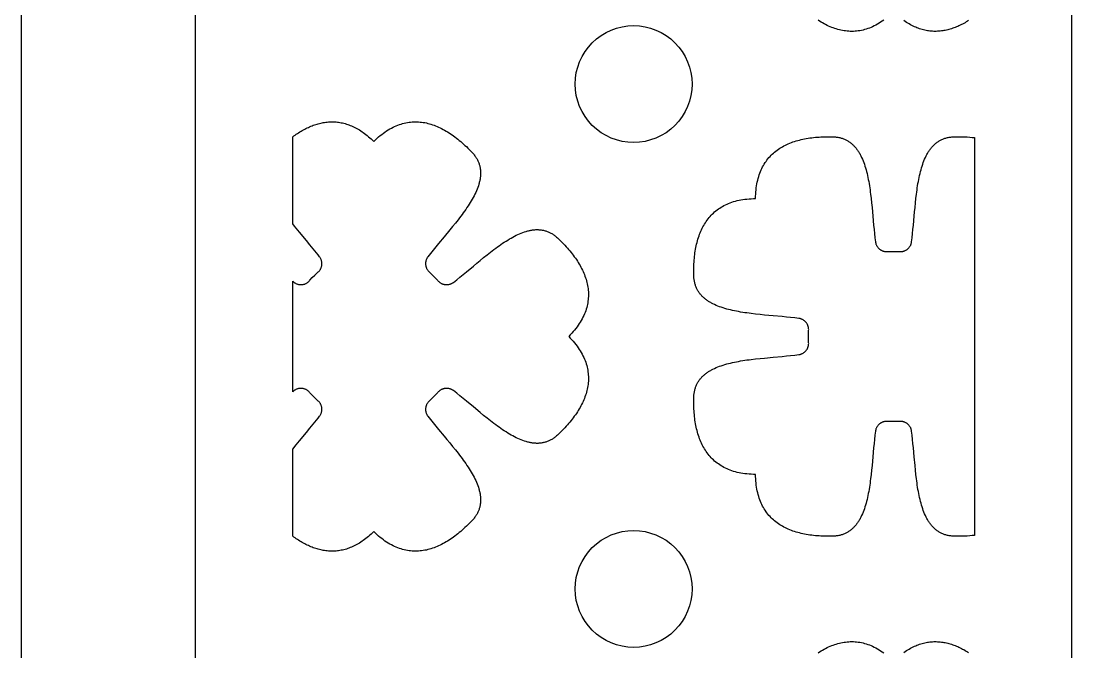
# Model space of a CAD drawing. Extents: x -1268 to 1319, y -900 to 956.
# Drawn here: x -1219 to -679, y 105 to 429 of the extents above; entities that cross this region are included whole.
import ezdxf

# ---------------------------------------------------------------- set-up
doc = ezdxf.new("R2010")
doc.units = 0
doc.layers.add('DIMENSIONS', color=253, linetype='CONTINUOUS')
doc.layers.add('LAYER_1', color=7, linetype='CONTINUOUS')

msp = doc.modelspace()

# ---------------------------------------------------------------- linework, layer by layer
at = {"layer": 'DIMENSIONS'}
msp.add_lwpolyline([(-1218.53, 879.77), (-1218.53, 15.62)], dxfattribs=at)
at = {"layer": 'LAYER_1'}
for points in [[(-1129.08, -900), (-679.08, -900), (-679.08, 900), (-1129.08, 900)], [(-1037.48, 366.91), (-1036.65, 367.71), (-1035.83, 368.47), (-1035, 369.19), (-1034.18, 369.89), (-1033.35, 370.54), (-1032.52, 371.16), (-1031.7, 371.75), (-1030.87, 372.31), (-1030.05, 372.83), (-1029.22, 373.32), (-1028.4, 373.77), (-1027.57, 374.2), (-1026.75, 374.59), (-1025.92, 374.95), (-1025.1, 375.29), (-1024.28, 375.59), (-1023.46, 375.86), (-1022.64, 376.1), (-1021.82, 376.31), (-1021, 376.49), (-1020.18, 376.64), (-1019.36, 376.77), (-1018.55, 376.87), (-1017.74, 376.94), (-1016.92, 376.98), (-1016.11, 376.99), (-1015.3, 376.98), (-1014.49, 376.95), (-1013.69, 376.88), (-1012.88, 376.8), (-1012.08, 376.68), (-1011.28, 376.55), (-1010.48, 376.38), (-1009.69, 376.2), (-1008.89, 375.99), (-1008.1, 375.76), (-1007.31, 375.5), (-1006.52, 375.23), (-1005.74, 374.93), (-1004.95, 374.61), (-1004.17, 374.27), (-1003.4, 373.9), (-1002.62, 373.52), (-1001.85, 373.12), (-1001.08, 372.69), (-1000.31, 372.25), (-999.55, 371.79), (-998.79, 371.31), (-998.03, 370.81), (-997.28, 370.29), (-996.53, 369.76), (-995.78, 369.21), (-995.04, 368.64), (-994.3, 368.06), (-993.56, 367.46), (-992.83, 366.84), (-992.1, 366.21), (-991.38, 365.56), (-990.65, 364.9), (-989.94, 364.23), (-989.22, 363.54), (-988.51, 362.83), (-987.81, 362.12), (-987.11, 361.39), (-986.78, 361.04), (-986.47, 360.68), (-986.17, 360.33), (-985.88, 359.97), (-985.6, 359.6), (-985.34, 359.24), (-985.1, 358.88), (-984.86, 358.51), (-984.64, 358.14), (-984.43, 357.77), (-984.23, 357.4), (-984.04, 357.02), (-983.87, 356.64), (-983.71, 356.26), (-983.56, 355.88), (-983.42, 355.5), (-983.3, 355.12), (-983.18, 354.73), (-983.08, 354.34), (-982.99, 353.95), (-982.91, 353.56), (-982.84, 353.17), (-982.78, 352.78), (-982.73, 352.38), (-982.69, 351.98), (-982.66, 351.59), (-982.64, 351.19), (-982.64, 350.78), (-982.64, 350.38), (-982.65, 349.98), (-982.67, 349.57), (-982.71, 349.16), (-982.75, 348.75), (-982.8, 348.34), (-982.86, 347.93), (-982.92, 347.52), (-983, 347.11), (-983.09, 346.69), (-983.18, 346.28), (-983.29, 345.86), (-983.4, 345.44), (-983.52, 345.02), (-983.78, 344.18), (-984.08, 343.33), (-984.4, 342.48), (-984.75, 341.63), (-985.14, 340.77), (-985.55, 339.91), (-985.98, 339.05), (-986.44, 338.18), (-986.92, 337.31), (-987.43, 336.44), (-987.96, 335.57), (-988.5, 334.69), (-989.07, 333.81), (-989.65, 332.93), (-990.26, 332.05), (-990.87, 331.17), (-991.51, 330.29), (-992.16, 329.4), (-992.82, 328.52), (-993.49, 327.64), (-994.17, 326.75), (-995.56, 324.98), (-996.98, 323.22), (-998.43, 321.46), (-1001.34, 317.95), (-1004.24, 314.48), (-1005.66, 312.76), (-1007.04, 311.05), (-1008.39, 309.36), (-1009.05, 308.52), (-1009.69, 307.69), (-1009.86, 307.46), (-1010.01, 307.22), (-1010.16, 306.97), (-1010.29, 306.73), (-1010.4, 306.47), (-1010.51, 306.22), (-1010.6, 305.96), (-1010.67, 305.69), (-1010.74, 305.43), (-1010.79, 305.16), (-1010.83, 304.89), (-1010.86, 304.62), (-1010.87, 304.35), (-1010.87, 304.08), (-1010.86, 303.81), (-1010.84, 303.54), (-1010.8, 303.28), (-1010.75, 303.01), (-1010.69, 302.75), (-1010.62, 302.49), (-1010.53, 302.23), (-1010.44, 301.98), (-1010.33, 301.73), (-1010.21, 301.48), (-1010.07, 301.25), (-1009.93, 301.01), (-1009.77, 300.78), (-1009.6, 300.56), (-1009.42, 300.35), (-1009.23, 300.14), (-1009.03, 299.94), (-1008.81, 299.75), (-1004.53, 295.47), (-1004.34, 295.25), (-1004.14, 295.05), (-1003.93, 294.85), (-1003.72, 294.67), (-1003.49, 294.5), (-1003.27, 294.35), (-1003.03, 294.2), (-1002.79, 294.07), (-1002.55, 293.95), (-1002.3, 293.84), (-1002.04, 293.74), (-1001.79, 293.66), (-1001.53, 293.58), (-1001.26, 293.52), (-1001, 293.48), (-1000.73, 293.44), (-1000.46, 293.42), (-1000.19, 293.41), (-999.92, 293.41), (-999.65, 293.42), (-999.38, 293.45), (-999.12, 293.49), (-998.85, 293.54), (-998.58, 293.6), (-998.32, 293.68), (-998.06, 293.77), (-997.8, 293.87), (-997.55, 293.99), (-997.3, 294.12), (-997.06, 294.26), (-996.82, 294.42), (-996.59, 294.59), (-994.91, 295.89), (-993.22, 297.23), (-991.52, 298.62), (-989.8, 300.04), (-986.33, 302.93), (-984.58, 304.39), (-982.82, 305.85), (-981.06, 307.29), (-979.29, 308.71), (-977.52, 310.11), (-976.64, 310.79), (-975.76, 311.46), (-974.87, 312.12), (-973.99, 312.77), (-973.11, 313.4), (-972.22, 314.02), (-971.34, 314.62), (-970.46, 315.21), (-969.59, 315.77), (-968.71, 316.32), (-967.84, 316.85), (-966.97, 317.35), (-966.1, 317.84), (-965.23, 318.3), (-964.37, 318.73), (-963.51, 319.14), (-962.65, 319.52), (-961.79, 319.88), (-960.94, 320.2), (-960.1, 320.5), (-959.26, 320.76), (-958.84, 320.88), (-958.42, 320.99), (-958, 321.09), (-957.58, 321.19), (-957.17, 321.28), (-956.76, 321.35), (-956.34, 321.42), (-955.93, 321.48), (-955.52, 321.53), (-955.11, 321.57), (-954.71, 321.6), (-954.3, 321.63), (-953.9, 321.64), (-953.49, 321.64), (-953.09, 321.63), (-952.69, 321.61), (-952.29, 321.59), (-951.9, 321.55), (-951.5, 321.5), (-951.11, 321.44), (-950.71, 321.37), (-950.32, 321.29), (-949.93, 321.2), (-949.55, 321.09), (-949.16, 320.98), (-948.78, 320.85), (-948.39, 320.72), (-948.01, 320.57), (-947.63, 320.41), (-947.26, 320.23), (-946.88, 320.05), (-946.51, 319.85), (-946.14, 319.64), (-945.77, 319.42), (-945.4, 319.18), (-945.04, 318.93), (-944.67, 318.67), (-944.31, 318.4), (-943.95, 318.11), (-943.59, 317.81), (-943.24, 317.5), (-942.89, 317.17), (-942.16, 316.47), (-941.44, 315.76), (-940.74, 315.05), (-940.05, 314.34), (-939.38, 313.62), (-938.72, 312.9), (-938.07, 312.18), (-937.44, 311.45), (-936.82, 310.71), (-936.22, 309.98), (-935.64, 309.24), (-935.07, 308.49), (-934.52, 307.75), (-933.98, 307), (-933.47, 306.24), (-932.97, 305.49), (-932.49, 304.73), (-932.03, 303.96), (-931.58, 303.2), (-931.16, 302.43), (-930.76, 301.65), (-930.37, 300.88), (-930.01, 300.1), (-929.67, 299.32), (-929.35, 298.54), (-929.05, 297.75), (-928.77, 296.97), (-928.52, 296.18), (-928.29, 295.38), (-928.08, 294.59), (-927.89, 293.79), (-927.73, 293), (-927.59, 292.19), (-927.48, 291.39), (-927.39, 290.59), (-927.33, 289.78), (-927.29, 288.97), (-927.28, 288.16), (-927.3, 287.35), (-927.34, 286.54), (-927.41, 285.73), (-927.51, 284.91), (-927.63, 284.1), (-927.79, 283.28), (-927.97, 282.46), (-928.18, 281.64), (-928.42, 280.82), (-928.69, 280), (-928.99, 279.18), (-929.32, 278.35), (-929.68, 277.53), (-930.08, 276.71), (-930.5, 275.88), (-930.96, 275.06), (-931.45, 274.23), (-931.97, 273.41), (-932.52, 272.58), (-933.11, 271.75), (-933.74, 270.93), (-934.39, 270.1), (-935.08, 269.28), (-935.81, 268.45), (-936.57, 267.62), (-937.37, 266.8), (-936.57, 265.97), (-935.81, 265.15), (-935.08, 264.32), (-934.39, 263.49), (-933.74, 262.67), (-933.11, 261.84), (-932.52, 261.02), (-931.97, 260.19), (-931.45, 259.36), (-930.96, 258.54), (-930.5, 257.71), (-930.08, 256.89), (-929.68, 256.07), (-929.32, 255.24), (-928.99, 254.42), (-928.69, 253.6), (-928.42, 252.78), (-928.18, 251.95), (-927.97, 251.14), (-927.79, 250.32), (-927.63, 249.5), (-927.51, 248.68), (-927.41, 247.87), (-927.34, 247.05), (-927.3, 246.24), (-927.28, 245.43), (-927.29, 244.62), (-927.33, 243.81), (-927.39, 243.01), (-927.48, 242.2), (-927.59, 241.4), (-927.73, 240.6), (-927.89, 239.8), (-928.08, 239.01), (-928.29, 238.21), (-928.52, 237.42), (-928.77, 236.63), (-929.05, 235.84), (-929.35, 235.06), (-929.67, 234.27), (-930.01, 233.49), (-930.37, 232.72), (-930.76, 231.94), (-931.16, 231.17), (-931.58, 230.4), (-932.03, 229.63), (-932.49, 228.87), (-932.97, 228.11), (-933.47, 227.35), (-933.98, 226.6), (-934.52, 225.85), (-935.07, 225.1), (-935.64, 224.36), (-936.22, 223.62), (-936.82, 222.88), (-937.44, 222.15), (-938.07, 221.42), (-938.72, 220.7), (-939.38, 219.97), (-940.05, 219.26), (-940.74, 218.54), (-941.44, 217.83), (-942.16, 217.13), (-942.89, 216.43), (-943.24, 216.1), (-943.59, 215.79), (-943.95, 215.49), (-944.31, 215.2), (-944.67, 214.92), (-945.04, 214.66), (-945.4, 214.41), (-945.77, 214.18), (-946.14, 213.96), (-946.51, 213.75), (-946.88, 213.55), (-947.26, 213.36), (-947.63, 213.19), (-948.01, 213.03), (-948.39, 212.88), (-948.78, 212.74), (-949.16, 212.62), (-949.55, 212.5), (-949.93, 212.4), (-950.32, 212.31), (-950.71, 212.23), (-951.11, 212.16), (-951.5, 212.1), (-951.9, 212.05), (-952.29, 212.01), (-952.69, 211.98), (-953.09, 211.96), (-953.49, 211.96), (-953.9, 211.96), (-954.3, 211.97), (-954.71, 211.99), (-955.11, 212.02), (-955.52, 212.07), (-955.93, 212.12), (-956.34, 212.18), (-956.76, 212.24), (-957.17, 212.32), (-957.58, 212.41), (-958, 212.5), (-958.42, 212.6), (-958.84, 212.72), (-959.26, 212.84), (-960.1, 213.1), (-960.94, 213.39), (-961.79, 213.72), (-962.65, 214.07), (-963.51, 214.46), (-964.37, 214.86), (-965.23, 215.3), (-966.1, 215.76), (-966.97, 216.24), (-967.84, 216.75), (-968.71, 217.27), (-969.59, 217.82), (-970.46, 218.39), (-971.34, 218.97), (-972.22, 219.58), (-973.11, 220.19), (-973.99, 220.83), (-974.87, 221.47), (-975.76, 222.13), (-976.64, 222.81), (-977.52, 223.49), (-979.29, 224.88), (-981.06, 226.3), (-982.82, 227.75), (-986.33, 230.66), (-989.8, 233.56), (-991.52, 234.97), (-993.22, 236.36), (-994.91, 237.71), (-995.75, 238.37), (-996.59, 239.01), (-996.82, 239.18), (-997.06, 239.33), (-997.3, 239.48), (-997.55, 239.61), (-997.8, 239.72), (-998.06, 239.82), (-998.32, 239.91), (-998.58, 239.99), (-998.85, 240.06), (-999.12, 240.11), (-999.38, 240.15), (-999.65, 240.17), (-999.92, 240.19), (-1000.19, 240.19), (-1000.46, 240.18), (-1000.73, 240.16), (-1001, 240.12), (-1001.26, 240.07), (-1001.53, 240.01), (-1001.79, 239.94), (-1002.04, 239.85), (-1002.3, 239.76), (-1002.55, 239.65), (-1002.79, 239.53), (-1003.03, 239.39), (-1003.27, 239.25), (-1003.49, 239.09), (-1003.72, 238.92), (-1003.93, 238.74), (-1004.14, 238.55), (-1004.34, 238.35), (-1004.53, 238.13), (-1008.81, 233.85), (-1009.03, 233.66), (-1009.23, 233.46), (-1009.42, 233.25), (-1009.6, 233.03), (-1009.77, 232.81), (-1009.93, 232.58), (-1010.07, 232.35), (-1010.21, 232.11), (-1010.33, 231.87), (-1010.44, 231.62), (-1010.53, 231.36), (-1010.62, 231.11), (-1010.69, 230.85), (-1010.75, 230.58), (-1010.8, 230.32), (-1010.84, 230.05), (-1010.86, 229.78), (-1010.87, 229.51), (-1010.87, 229.24), (-1010.86, 228.97), (-1010.83, 228.7), (-1010.79, 228.44), (-1010.74, 228.17), (-1010.67, 227.9), (-1010.6, 227.64), (-1010.51, 227.38), (-1010.4, 227.12), (-1010.29, 226.87), (-1010.16, 226.62), (-1010.01, 226.38), (-1009.86, 226.14), (-1009.69, 225.91), (-1008.39, 224.23), (-1007.04, 222.54), (-1005.66, 220.84), (-1004.24, 219.12), (-1001.34, 215.65), (-999.88, 213.9), (-998.43, 212.14), (-996.98, 210.38), (-995.56, 208.61), (-994.17, 206.84), (-993.49, 205.96), (-992.82, 205.08), (-992.16, 204.19), (-991.51, 203.31), (-990.87, 202.43), (-990.26, 201.54), (-989.65, 200.66), (-989.07, 199.78), (-988.5, 198.91), (-987.96, 198.03), (-987.43, 197.16), (-986.92, 196.29), (-986.44, 195.42), (-985.98, 194.55), (-985.55, 193.69), (-985.14, 192.83), (-984.75, 191.97), (-984.4, 191.11), (-984.08, 190.26), (-983.78, 189.42), (-983.52, 188.58), (-983.4, 188.16), (-983.29, 187.74), (-983.18, 187.32), (-983.09, 186.9), (-983, 186.49), (-982.92, 186.08), (-982.86, 185.66), (-982.8, 185.25), (-982.75, 184.84), (-982.71, 184.43), (-982.67, 184.03), (-982.65, 183.62), (-982.64, 183.22), (-982.64, 182.81), (-982.64, 182.41), (-982.66, 182.01), (-982.69, 181.61), (-982.73, 181.21), (-982.78, 180.82), (-982.84, 180.42), (-982.91, 180.03), (-982.99, 179.64), (-983.08, 179.25), (-983.18, 178.86), (-983.3, 178.48), (-983.42, 178.09), (-983.56, 177.71), (-983.71, 177.33), (-983.87, 176.95), (-984.04, 176.58), (-984.23, 176.2), (-984.43, 175.83), (-984.64, 175.46), (-984.86, 175.09), (-985.1, 174.72), (-985.34, 174.35), (-985.6, 173.99), (-985.88, 173.63), (-986.17, 173.27), (-986.47, 172.91), (-986.78, 172.56), (-987.11, 172.21), (-987.81, 171.48), (-988.51, 170.76), (-989.22, 170.06), (-989.94, 169.37), (-990.65, 168.7), (-991.38, 168.03), (-992.1, 167.39), (-992.83, 166.76), (-993.56, 166.14), (-994.3, 165.54), (-995.04, 164.96), (-995.78, 164.39), (-996.53, 163.84), (-997.28, 163.3), (-998.03, 162.79), (-998.79, 162.29), (-999.55, 161.81), (-1000.31, 161.35), (-1001.08, 160.9), (-1001.85, 160.48), (-1002.62, 160.08), (-1003.4, 159.69), (-1004.17, 159.33), (-1004.95, 158.99), (-1005.74, 158.67), (-1006.52, 158.37), (-1007.31, 158.09), (-1008.1, 157.84), (-1008.89, 157.61), (-1009.69, 157.4), (-1010.48, 157.21), (-1011.28, 157.05), (-1012.08, 156.91), (-1012.88, 156.8), (-1013.69, 156.71), (-1014.49, 156.65), (-1015.3, 156.61), (-1016.11, 156.6), (-1016.92, 156.62), (-1017.74, 156.66), (-1018.55, 156.73), (-1019.36, 156.83), (-1020.18, 156.95), (-1021, 157.11), (-1021.82, 157.29), (-1022.64, 157.5), (-1023.46, 157.74), (-1024.28, 158.01), (-1025.1, 158.31), (-1025.92, 158.64), (-1026.75, 159), (-1027.57, 159.4), (-1028.4, 159.82), (-1029.22, 160.28), (-1030.05, 160.77), (-1030.87, 161.29), (-1031.7, 161.84), (-1032.52, 162.43), (-1033.35, 163.05), (-1034.18, 163.71), (-1035, 164.4), (-1035.83, 165.13), (-1036.65, 165.89), (-1037.48, 166.69), (-1038.15, 166.04), (-1038.82, 165.41), (-1039.49, 164.81), (-1040.16, 164.23), (-1040.83, 163.68), (-1041.5, 163.14), (-1042.16, 162.63), (-1042.83, 162.14), (-1043.5, 161.68), (-1044.17, 161.23), (-1044.84, 160.81), (-1045.51, 160.41), (-1046.18, 160.03), (-1046.85, 159.67), (-1047.52, 159.33), (-1048.19, 159.02), (-1048.85, 158.72), (-1049.52, 158.44), (-1050.19, 158.19), (-1050.85, 157.95), (-1051.52, 157.73), (-1052.18, 157.54), (-1052.85, 157.36), (-1053.51, 157.2), (-1054.18, 157.06), (-1054.84, 156.94), (-1055.5, 156.84), (-1056.16, 156.76), (-1056.82, 156.69), (-1057.48, 156.64), (-1058.14, 156.61), (-1058.79, 156.6), (-1059.45, 156.61), (-1060.11, 156.63), (-1060.76, 156.67), (-1061.41, 156.73), (-1062.06, 156.8), (-1062.72, 156.89), (-1063.36, 156.99), (-1064.01, 157.11), (-1064.66, 157.25), (-1065.3, 157.41), (-1065.95, 157.57), (-1066.59, 157.76), (-1067.23, 157.96), (-1067.87, 158.17), (-1068.51, 158.4), (-1069.15, 158.64), (-1069.78, 158.9), (-1070.41, 159.17), (-1071.05, 159.45), (-1071.67, 159.75), (-1072.3, 160.06), (-1072.93, 160.39), (-1073.55, 160.72), (-1074.18, 161.07), (-1074.8, 161.44), (-1075.41, 161.81), (-1076.03, 162.2), (-1076.64, 162.6), (-1077.26, 163.01), (-1077.87, 163.44), (-1078.47, 163.87), (-1079.08, 164.32), (-1079.08, 209), (-1077.33, 211.16), (-1075.56, 213.31), (-1072, 217.58), (-1070.24, 219.69), (-1068.53, 221.79), (-1067.69, 222.83), (-1066.86, 223.86), (-1066.06, 224.89), (-1065.27, 225.91), (-1065.1, 226.14), (-1064.94, 226.38), (-1064.8, 226.62), (-1064.67, 226.87), (-1064.56, 227.12), (-1064.45, 227.38), (-1064.36, 227.64), (-1064.28, 227.9), (-1064.22, 228.17), (-1064.17, 228.44), (-1064.13, 228.7), (-1064.1, 228.97), (-1064.09, 229.24), (-1064.09, 229.51), (-1064.1, 229.78), (-1064.12, 230.05), (-1064.16, 230.32), (-1064.2, 230.58), (-1064.27, 230.85), (-1064.34, 231.11), (-1064.42, 231.36), (-1064.52, 231.62), (-1064.63, 231.87), (-1064.75, 232.11), (-1064.88, 232.35), (-1065.03, 232.58), (-1065.19, 232.81), (-1065.35, 233.03), (-1065.53, 233.25), (-1065.73, 233.46), (-1065.93, 233.66), (-1066.15, 233.85), (-1070.43, 238.13), (-1070.62, 238.35), (-1070.82, 238.55), (-1071.03, 238.74), (-1071.24, 238.92), (-1071.46, 239.09), (-1071.69, 239.25), (-1071.93, 239.39), (-1072.17, 239.53), (-1072.41, 239.65), (-1072.66, 239.76), (-1072.91, 239.85), (-1073.17, 239.94), (-1073.43, 240.01), (-1073.69, 240.07), (-1073.96, 240.12), (-1074.23, 240.16), (-1074.49, 240.18), (-1074.76, 240.19), (-1075.03, 240.19), (-1075.3, 240.17), (-1075.57, 240.15), (-1075.84, 240.11), (-1076.11, 240.06), (-1076.37, 239.99), (-1076.64, 239.91), (-1076.9, 239.82), (-1077.15, 239.72), (-1077.41, 239.61), (-1077.65, 239.48), (-1077.9, 239.33), (-1078.14, 239.18), (-1078.37, 239.01), (-1079.08, 238.46), (-1079.08, 295.14), (-1078.37, 294.59), (-1078.14, 294.42), (-1077.9, 294.26), (-1077.65, 294.12), (-1077.41, 293.99), (-1077.15, 293.87), (-1076.9, 293.77), (-1076.64, 293.68), (-1076.37, 293.6), (-1076.11, 293.54), (-1075.84, 293.49), (-1075.57, 293.45), (-1075.3, 293.42), (-1075.03, 293.41), (-1074.76, 293.41), (-1074.49, 293.42), (-1074.23, 293.44), (-1073.96, 293.48), (-1073.69, 293.52), (-1073.43, 293.58), (-1073.17, 293.66), (-1072.91, 293.74), (-1072.66, 293.84), (-1072.41, 293.95), (-1072.17, 294.07), (-1071.93, 294.2), (-1071.69, 294.35), (-1071.46, 294.5), (-1071.24, 294.67), (-1071.03, 294.85), (-1070.82, 295.05), (-1070.62, 295.25), (-1070.43, 295.47), (-1070.27, 295.66), (-1069.02, 297.02), (-1067.7, 298.33), (-1066.34, 299.59), (-1066.15, 299.75), (-1065.93, 299.94), (-1065.73, 300.14), (-1065.53, 300.35), (-1065.35, 300.56), (-1065.19, 300.78), (-1065.03, 301.01), (-1064.88, 301.25), (-1064.75, 301.48), (-1064.63, 301.73), (-1064.52, 301.98), (-1064.42, 302.23), (-1064.34, 302.49), (-1064.27, 302.75), (-1064.2, 303.01), (-1064.16, 303.28), (-1064.12, 303.54), (-1064.1, 303.81), (-1064.09, 304.08), (-1064.09, 304.35), (-1064.1, 304.62), (-1064.13, 304.89), (-1064.17, 305.16), (-1064.22, 305.43), (-1064.28, 305.69), (-1064.36, 305.96), (-1064.45, 306.22), (-1064.56, 306.47), (-1064.67, 306.73), (-1064.8, 306.97), (-1064.94, 307.22), (-1065.1, 307.46), (-1065.27, 307.69), (-1066.06, 308.71), (-1066.86, 309.74), (-1067.69, 310.77), (-1068.53, 311.81), (-1070.24, 313.9), (-1072, 316.01), (-1075.56, 320.28), (-1077.33, 322.43), (-1078.21, 323.51), (-1079.08, 324.59), (-1079.08, 369.28), (-1078.47, 369.72), (-1077.87, 370.16), (-1077.26, 370.58), (-1076.64, 371), (-1076.03, 371.4), (-1075.41, 371.78), (-1074.8, 372.16), (-1074.18, 372.52), (-1073.55, 372.87), (-1072.93, 373.21), (-1072.3, 373.54), (-1071.67, 373.85), (-1071.05, 374.15), (-1070.41, 374.43), (-1069.78, 374.7), (-1069.15, 374.96), (-1068.51, 375.2), (-1067.87, 375.43), (-1067.23, 375.64), (-1066.59, 375.84), (-1065.95, 376.02), (-1065.3, 376.19), (-1064.66, 376.34), (-1064.01, 376.48), (-1063.36, 376.6), (-1062.72, 376.71), (-1062.06, 376.8), (-1061.41, 376.87), (-1060.76, 376.93), (-1060.11, 376.97), (-1059.45, 376.99), (-1058.79, 376.99), (-1058.14, 376.98), (-1057.48, 376.95), (-1056.82, 376.9), (-1056.16, 376.84), (-1055.5, 376.76), (-1054.84, 376.65), (-1054.18, 376.53), (-1053.51, 376.39), (-1052.85, 376.24), (-1052.18, 376.06), (-1051.52, 375.86), (-1050.85, 375.65), (-1050.19, 375.41), (-1049.52, 375.15), (-1048.85, 374.88), (-1048.19, 374.58), (-1047.52, 374.26), (-1046.85, 373.93), (-1046.18, 373.57), (-1045.51, 373.19), (-1044.84, 372.79), (-1044.17, 372.36), (-1043.5, 371.92), (-1042.83, 371.45), (-1042.16, 370.96), (-1041.5, 370.45), (-1040.83, 369.92), (-1040.16, 369.36), (-1039.49, 368.79), (-1038.82, 368.18), (-1038.15, 367.56)], [(-841.47, 337.59), (-841.45, 338.74), (-841.41, 339.86), (-841.33, 340.95), (-841.24, 342.03), (-841.12, 343.08), (-840.97, 344.1), (-840.81, 345.1), (-840.61, 346.08), (-840.4, 347.03), (-840.16, 347.96), (-839.9, 348.87), (-839.62, 349.75), (-839.31, 350.61), (-838.99, 351.45), (-838.64, 352.26), (-838.27, 353.06), (-837.88, 353.83), (-837.47, 354.58), (-837.04, 355.31), (-836.59, 356.02), (-836.12, 356.7), (-835.63, 357.37), (-835.13, 358.01), (-834.6, 358.64), (-834.05, 359.24), (-833.49, 359.83), (-832.91, 360.39), (-832.32, 360.94), (-831.7, 361.46), (-831.07, 361.97), (-830.42, 362.46), (-829.76, 362.93), (-829.08, 363.38), (-828.39, 363.81), (-827.68, 364.22), (-826.95, 364.62), (-826.21, 365), (-825.46, 365.36), (-824.7, 365.7), (-823.92, 366.03), (-823.12, 366.34), (-822.32, 366.63), (-821.5, 366.91), (-820.67, 367.17), (-819.82, 367.41), (-818.97, 367.64), (-818.1, 367.86), (-817.22, 368.05), (-816.34, 368.24), (-815.44, 368.4), (-814.53, 368.56), (-813.61, 368.7), (-812.69, 368.82), (-811.75, 368.93), (-810.8, 369.03), (-809.85, 369.11), (-808.89, 369.18), (-807.92, 369.23), (-806.94, 369.28), (-805.96, 369.31), (-804.96, 369.32), (-803.97, 369.33), (-802.96, 369.32), (-801.95, 369.3), (-801.47, 369.28), (-801, 369.26), (-800.53, 369.22), (-800.07, 369.16), (-799.62, 369.1), (-799.18, 369.03), (-798.75, 368.95), (-798.32, 368.85), (-797.9, 368.75), (-797.49, 368.64), (-797.09, 368.51), (-796.69, 368.38), (-796.3, 368.23), (-795.92, 368.08), (-795.55, 367.92), (-795.18, 367.74), (-794.82, 367.56), (-794.47, 367.37), (-794.12, 367.17), (-793.78, 366.96), (-793.44, 366.74), (-793.12, 366.51), (-792.8, 366.27), (-792.48, 366.03), (-792.18, 365.78), (-791.87, 365.51), (-791.58, 365.24), (-791.29, 364.96), (-791.01, 364.68), (-790.73, 364.38), (-790.46, 364.08), (-790.19, 363.77), (-789.93, 363.45), (-789.68, 363.13), (-789.43, 362.79), (-789.18, 362.45), (-788.95, 362.11), (-788.71, 361.75), (-788.49, 361.39), (-788.26, 361.02), (-788.05, 360.65), (-787.84, 360.27), (-787.43, 359.48), (-787.04, 358.68), (-786.67, 357.85), (-786.31, 356.99), (-785.98, 356.12), (-785.66, 355.22), (-785.35, 354.3), (-785.07, 353.36), (-784.79, 352.41), (-784.53, 351.43), (-784.29, 350.44), (-784.06, 349.44), (-783.84, 348.41), (-783.63, 347.38), (-783.43, 346.33), (-783.25, 345.27), (-783.07, 344.2), (-782.9, 343.12), (-782.74, 342.02), (-782.59, 340.92), (-782.45, 339.82), (-782.18, 337.58), (-781.94, 335.33), (-781.72, 333.06), (-781.3, 328.52), (-780.89, 324.02), (-780.68, 321.8), (-780.45, 319.61), (-780.21, 317.46), (-780.08, 316.41), (-779.95, 315.36), (-779.9, 315.08), (-779.84, 314.8), (-779.77, 314.53), (-779.69, 314.26), (-779.59, 314), (-779.48, 313.74), (-779.36, 313.5), (-779.23, 313.26), (-779.09, 313.02), (-778.94, 312.8), (-778.77, 312.58), (-778.6, 312.37), (-778.42, 312.17), (-778.23, 311.98), (-778.03, 311.79), (-777.83, 311.62), (-777.61, 311.46), (-777.39, 311.3), (-777.16, 311.16), (-776.93, 311.03), (-776.68, 310.91), (-776.44, 310.8), (-776.18, 310.7), (-775.92, 310.61), (-775.66, 310.53), (-775.39, 310.47), (-775.12, 310.42), (-774.84, 310.38), (-774.57, 310.36), (-774.28, 310.35), (-774, 310.35), (-773.71, 310.37), (-773.46, 310.39), (-771.61, 310.47), (-769.75, 310.47), (-767.9, 310.39), (-767.65, 310.37), (-767.36, 310.35), (-767.08, 310.35), (-766.8, 310.36), (-766.52, 310.38), (-766.24, 310.42), (-765.97, 310.47), (-765.7, 310.53), (-765.44, 310.61), (-765.18, 310.7), (-764.93, 310.8), (-764.68, 310.91), (-764.44, 311.03), (-764.2, 311.16), (-763.97, 311.3), (-763.75, 311.46), (-763.54, 311.62), (-763.33, 311.79), (-763.13, 311.98), (-762.94, 312.17), (-762.76, 312.37), (-762.59, 312.58), (-762.43, 312.8), (-762.27, 313.02), (-762.13, 313.26), (-762, 313.5), (-761.88, 313.74), (-761.77, 314), (-761.68, 314.26), (-761.59, 314.53), (-761.52, 314.8), (-761.46, 315.08), (-761.41, 315.36), (-761.15, 317.46), (-760.91, 319.61), (-760.69, 321.8), (-760.47, 324.02), (-760.06, 328.52), (-759.86, 330.79), (-759.65, 333.06), (-759.42, 335.33), (-759.18, 337.58), (-758.91, 339.82), (-758.77, 340.92), (-758.62, 342.02), (-758.46, 343.12), (-758.29, 344.2), (-758.12, 345.27), (-757.93, 346.33), (-757.73, 347.38), (-757.53, 348.41), (-757.31, 349.44), (-757.07, 350.44), (-756.83, 351.43), (-756.57, 352.41), (-756.3, 353.36), (-756.01, 354.3), (-755.71, 355.22), (-755.39, 356.12), (-755.05, 356.99), (-754.7, 357.85), (-754.32, 358.68), (-753.93, 359.48), (-753.53, 360.27), (-753.31, 360.65), (-753.1, 361.02), (-752.87, 361.39), (-752.65, 361.75), (-752.41, 362.11), (-752.18, 362.45), (-751.93, 362.79), (-751.69, 363.13), (-751.43, 363.45), (-751.17, 363.77), (-750.91, 364.08), (-750.63, 364.38), (-750.36, 364.68), (-750.07, 364.96), (-749.78, 365.24), (-749.49, 365.51), (-749.19, 365.78), (-748.88, 366.03), (-748.56, 366.27), (-748.24, 366.51), (-747.92, 366.74), (-747.58, 366.96), (-747.24, 367.17), (-746.9, 367.37), (-746.54, 367.56), (-746.18, 367.74), (-745.81, 367.92), (-745.44, 368.08), (-745.06, 368.23), (-744.67, 368.38), (-744.27, 368.51), (-743.87, 368.64), (-743.46, 368.75), (-743.04, 368.85), (-742.61, 368.95), (-742.18, 369.03), (-741.74, 369.1), (-741.29, 369.16), (-740.83, 369.22), (-740.37, 369.26), (-739.89, 369.28), (-739.41, 369.3), (-738.08, 369.33), (-736.75, 369.33), (-735.44, 369.31), (-734.14, 369.27), (-732.86, 369.2), (-731.58, 369.11), (-730.32, 369), (-729.08, 368.87), (-729.08, 164.73), (-730.32, 164.59), (-731.58, 164.48), (-732.86, 164.39), (-734.14, 164.33), (-735.44, 164.29), (-736.75, 164.27), (-738.08, 164.27), (-739.41, 164.29), (-739.89, 164.31), (-740.37, 164.34), (-740.83, 164.38), (-741.29, 164.43), (-741.74, 164.49), (-742.18, 164.57), (-742.61, 164.65), (-743.04, 164.74), (-743.46, 164.85), (-743.87, 164.96), (-744.27, 165.08), (-744.67, 165.22), (-745.06, 165.36), (-745.44, 165.52), (-745.81, 165.68), (-746.18, 165.85), (-746.54, 166.03), (-746.9, 166.23), (-747.24, 166.43), (-747.58, 166.64), (-747.92, 166.86), (-748.24, 167.08), (-748.56, 167.32), (-748.88, 167.57), (-749.19, 167.82), (-749.49, 168.08), (-749.78, 168.35), (-750.07, 168.63), (-750.36, 168.92), (-750.63, 169.21), (-750.91, 169.52), (-751.17, 169.83), (-751.43, 170.14), (-751.69, 170.47), (-751.93, 170.8), (-752.18, 171.14), (-752.41, 171.49), (-752.65, 171.84), (-752.87, 172.21), (-753.1, 172.57), (-753.31, 172.95), (-753.53, 173.33), (-753.93, 174.11), (-754.32, 174.92), (-754.7, 175.75), (-755.05, 176.6), (-755.39, 177.48), (-755.71, 178.38), (-756.01, 179.3), (-756.3, 180.23), (-756.57, 181.19), (-756.83, 182.16), (-757.07, 183.15), (-757.31, 184.16), (-757.53, 185.18), (-757.73, 186.22), (-757.93, 187.27), (-758.12, 188.33), (-758.29, 189.4), (-758.46, 190.48), (-758.62, 191.57), (-758.77, 192.67), (-758.91, 193.78), (-759.18, 196.01), (-759.42, 198.27), (-759.65, 200.54), (-760.06, 205.08), (-760.47, 209.58), (-760.69, 211.8), (-760.91, 213.98), (-761.15, 216.13), (-761.28, 217.19), (-761.41, 218.23), (-761.46, 218.52), (-761.52, 218.8), (-761.59, 219.07), (-761.68, 219.34), (-761.77, 219.6), (-761.88, 219.85), (-762, 220.1), (-762.13, 220.34), (-762.27, 220.57), (-762.43, 220.8), (-762.59, 221.02), (-762.76, 221.23), (-762.94, 221.43), (-763.13, 221.62), (-763.33, 221.8), (-763.54, 221.98), (-763.75, 222.14), (-763.97, 222.29), (-764.2, 222.44), (-764.44, 222.57), (-764.68, 222.69), (-764.93, 222.8), (-765.18, 222.9), (-765.44, 222.99), (-765.7, 223.06), (-765.97, 223.13), (-766.24, 223.18), (-766.52, 223.21), (-766.8, 223.24), (-767.08, 223.25), (-767.36, 223.24), (-767.65, 223.23), (-773.71, 223.23), (-774, 223.24), (-774.28, 223.25), (-774.57, 223.24), (-774.84, 223.21), (-775.12, 223.18), (-775.39, 223.13), (-775.66, 223.06), (-775.92, 222.99), (-776.18, 222.9), (-776.44, 222.8), (-776.68, 222.69), (-776.93, 222.57), (-777.16, 222.44), (-777.39, 222.29), (-777.61, 222.14), (-777.83, 221.98), (-778.03, 221.8), (-778.23, 221.62), (-778.42, 221.43), (-778.6, 221.23), (-778.77, 221.02), (-778.94, 220.8), (-779.09, 220.57), (-779.23, 220.34), (-779.36, 220.1), (-779.48, 219.85), (-779.59, 219.6), (-779.69, 219.34), (-779.77, 219.07), (-779.84, 218.8), (-779.9, 218.52), (-779.95, 218.23), (-780.21, 216.13), (-780.45, 213.98), (-780.68, 211.8), (-780.89, 209.58), (-781.3, 205.08), (-781.5, 202.81), (-781.72, 200.54), (-781.94, 198.27), (-782.18, 196.01), (-782.45, 193.78), (-782.59, 192.67), (-782.74, 191.57), (-782.9, 190.48), (-783.07, 189.4), (-783.25, 188.33), (-783.43, 187.27), (-783.63, 186.22), (-783.84, 185.18), (-784.06, 184.16), (-784.29, 183.15), (-784.53, 182.16), (-784.79, 181.19), (-785.07, 180.23), (-785.35, 179.3), (-785.66, 178.38), (-785.98, 177.48), (-786.31, 176.6), (-786.67, 175.75), (-787.04, 174.92), (-787.43, 174.11), (-787.84, 173.33), (-788.05, 172.95), (-788.26, 172.57), (-788.49, 172.21), (-788.71, 171.84), (-788.95, 171.49), (-789.18, 171.14), (-789.43, 170.8), (-789.68, 170.47), (-789.93, 170.14), (-790.19, 169.83), (-790.46, 169.52), (-790.73, 169.21), (-791.01, 168.92), (-791.29, 168.63), (-791.58, 168.35), (-791.87, 168.08), (-792.18, 167.82), (-792.48, 167.57), (-792.8, 167.32), (-793.12, 167.08), (-793.44, 166.86), (-793.78, 166.64), (-794.12, 166.43), (-794.47, 166.23), (-794.82, 166.03), (-795.18, 165.85), (-795.55, 165.68), (-795.92, 165.52), (-796.3, 165.36), (-796.69, 165.22), (-797.09, 165.08), (-797.49, 164.96), (-797.9, 164.85), (-798.32, 164.74), (-798.75, 164.65), (-799.18, 164.57), (-799.62, 164.49), (-800.07, 164.43), (-800.53, 164.38), (-801, 164.34), (-801.47, 164.31), (-801.95, 164.29), (-802.96, 164.27), (-803.97, 164.27), (-804.96, 164.27), (-805.96, 164.29), (-806.94, 164.32), (-807.92, 164.36), (-808.89, 164.42), (-809.85, 164.49), (-810.8, 164.57), (-811.75, 164.67), (-812.69, 164.78), (-813.61, 164.9), (-814.53, 165.04), (-815.44, 165.19), (-816.34, 165.36), (-817.22, 165.54), (-818.1, 165.74), (-818.97, 165.95), (-819.82, 166.18), (-820.67, 166.43), (-821.5, 166.69), (-822.32, 166.96), (-823.12, 167.26), (-823.92, 167.57), (-824.7, 167.89), (-825.46, 168.24), (-826.21, 168.6), (-826.95, 168.98), (-827.68, 169.37), (-828.39, 169.79), (-829.08, 170.22), (-829.76, 170.67), (-830.42, 171.14), (-831.07, 171.63), (-831.7, 172.13), (-832.32, 172.66), (-832.91, 173.2), (-833.49, 173.77), (-834.05, 174.35), (-834.6, 174.96), (-835.13, 175.58), (-835.63, 176.23), (-836.12, 176.89), (-836.59, 177.58), (-837.04, 178.29), (-837.47, 179.02), (-837.88, 179.77), (-838.27, 180.54), (-838.64, 181.33), (-838.99, 182.15), (-839.31, 182.99), (-839.62, 183.85), (-839.9, 184.73), (-840.16, 185.64), (-840.4, 186.57), (-840.61, 187.52), (-840.81, 188.5), (-840.97, 189.5), (-841.12, 190.52), (-841.24, 191.57), (-841.33, 192.64), (-841.41, 193.74), (-841.45, 194.86), (-841.47, 196.01), (-842.62, 196.03), (-843.74, 196.07), (-844.84, 196.14), (-845.91, 196.24), (-846.96, 196.36), (-847.98, 196.5), (-848.98, 196.67), (-849.96, 196.86), (-850.91, 197.08), (-851.84, 197.32), (-852.75, 197.58), (-853.63, 197.86), (-854.49, 198.16), (-855.33, 198.49), (-856.15, 198.84), (-856.94, 199.21), (-857.71, 199.6), (-858.46, 200.01), (-859.19, 200.44), (-859.9, 200.89), (-860.59, 201.36), (-861.25, 201.85), (-861.9, 202.35), (-862.52, 202.88), (-863.13, 203.42), (-863.71, 203.99), (-864.27, 204.57), (-864.82, 205.16), (-865.35, 205.78), (-865.85, 206.41), (-866.34, 207.06), (-866.81, 207.72), (-867.26, 208.4), (-867.69, 209.09), (-868.11, 209.8), (-868.5, 210.53), (-868.88, 211.26), (-869.24, 212.02), (-869.59, 212.78), (-869.91, 213.56), (-870.22, 214.36), (-870.51, 215.16), (-870.79, 215.98), (-871.05, 216.81), (-871.3, 217.66), (-871.53, 218.51), (-871.74, 219.38), (-871.94, 220.25), (-872.12, 221.14), (-872.29, 222.04), (-872.44, 222.95), (-872.58, 223.87), (-872.7, 224.79), (-872.81, 225.73), (-872.91, 226.68), (-872.99, 227.63), (-873.06, 228.59), (-873.12, 229.56), (-873.16, 230.54), (-873.19, 231.52), (-873.21, 232.52), (-873.21, 233.51), (-873.2, 234.52), (-873.18, 235.53), (-873.17, 236.01), (-873.14, 236.48), (-873.1, 236.95), (-873.05, 237.41), (-872.99, 237.85), (-872.91, 238.3), (-872.83, 238.73), (-872.74, 239.16), (-872.63, 239.57), (-872.52, 239.99), (-872.4, 240.39), (-872.26, 240.79), (-872.12, 241.17), (-871.96, 241.56), (-871.8, 241.93), (-871.63, 242.3), (-871.44, 242.66), (-871.25, 243.01), (-871.05, 243.36), (-870.84, 243.7), (-870.62, 244.03), (-870.39, 244.36), (-870.16, 244.68), (-869.91, 245), (-869.66, 245.3), (-869.4, 245.61), (-869.13, 245.9), (-868.85, 246.19), (-868.56, 246.47), (-868.27, 246.75), (-867.96, 247.02), (-867.65, 247.29), (-867.33, 247.55), (-867.01, 247.8), (-866.68, 248.05), (-866.34, 248.29), (-865.99, 248.53), (-865.63, 248.76), (-865.27, 248.99), (-864.91, 249.21), (-864.53, 249.43), (-864.15, 249.64), (-863.37, 250.05), (-862.56, 250.44), (-861.73, 250.81), (-860.88, 251.17), (-860, 251.5), (-859.1, 251.82), (-858.18, 252.13), (-857.25, 252.41), (-856.29, 252.69), (-855.32, 252.95), (-854.33, 253.19), (-853.32, 253.42), (-852.3, 253.64), (-851.26, 253.85), (-850.21, 254.05), (-849.15, 254.23), (-848.08, 254.41), (-847, 254.58), (-845.91, 254.74), (-844.81, 254.89), (-843.7, 255.03), (-841.46, 255.29), (-839.21, 255.54), (-836.94, 255.76), (-832.4, 256.18), (-827.9, 256.59), (-825.68, 256.8), (-823.5, 257.03), (-821.35, 257.27), (-820.29, 257.4), (-819.25, 257.53), (-818.96, 257.58), (-818.68, 257.64), (-818.41, 257.71), (-818.14, 257.79), (-817.88, 257.89), (-817.63, 258), (-817.38, 258.12), (-817.14, 258.25), (-816.9, 258.39), (-816.68, 258.54), (-816.46, 258.71), (-816.25, 258.88), (-816.05, 259.06), (-815.86, 259.25), (-815.68, 259.45), (-815.5, 259.65), (-815.34, 259.87), (-815.19, 260.09), (-815.04, 260.32), (-814.91, 260.55), (-814.79, 260.8), (-814.68, 261.04), (-814.58, 261.3), (-814.49, 261.55), (-814.42, 261.82), (-814.35, 262.09), (-814.3, 262.36), (-814.27, 262.63), (-814.24, 262.91), (-814.23, 263.2), (-814.24, 263.48), (-814.25, 263.77), (-814.25, 269.83), (-814.24, 270.11), (-814.23, 270.4), (-814.24, 270.68), (-814.27, 270.96), (-814.3, 271.24), (-814.35, 271.51), (-814.42, 271.78), (-814.49, 272.04), (-814.58, 272.3), (-814.68, 272.55), (-814.79, 272.8), (-814.91, 273.04), (-815.04, 273.28), (-815.19, 273.51), (-815.34, 273.73), (-815.5, 273.94), (-815.68, 274.15), (-815.86, 274.35), (-816.05, 274.54), (-816.25, 274.72), (-816.46, 274.89), (-816.68, 275.05), (-816.9, 275.2), (-817.14, 275.35), (-817.38, 275.48), (-817.63, 275.6), (-817.88, 275.71), (-818.14, 275.8), (-818.41, 275.89), (-818.68, 275.96), (-818.96, 276.02), (-819.25, 276.06), (-821.35, 276.33), (-823.5, 276.57), (-825.68, 276.79), (-827.9, 277.01), (-832.4, 277.41), (-834.67, 277.62), (-836.94, 277.83), (-839.21, 278.06), (-841.46, 278.3), (-843.7, 278.57), (-844.81, 278.71), (-845.91, 278.86), (-847, 279.02), (-848.08, 279.19), (-849.15, 279.36), (-850.21, 279.55), (-851.26, 279.75), (-852.3, 279.95), (-853.32, 280.17), (-854.33, 280.41), (-855.32, 280.65), (-856.29, 280.91), (-857.25, 281.18), (-858.18, 281.47), (-859.1, 281.77), (-860, 282.09), (-860.88, 282.43), (-861.73, 282.78), (-862.56, 283.15), (-863.37, 283.54), (-864.15, 283.95), (-864.53, 284.17), (-864.91, 284.38), (-865.27, 284.6), (-865.63, 284.83), (-865.99, 285.06), (-866.34, 285.3), (-866.68, 285.55), (-867.01, 285.79), (-867.33, 286.05), (-867.65, 286.31), (-867.96, 286.57), (-868.27, 286.85), (-868.56, 287.12), (-868.85, 287.41), (-869.13, 287.7), (-869.4, 287.99), (-869.66, 288.29), (-869.91, 288.6), (-870.16, 288.91), (-870.39, 289.23), (-870.62, 289.56), (-870.84, 289.9), (-871.05, 290.24), (-871.25, 290.58), (-871.44, 290.94), (-871.63, 291.3), (-871.8, 291.67), (-871.96, 292.04), (-872.12, 292.42), (-872.26, 292.81), (-872.4, 293.21), (-872.52, 293.61), (-872.63, 294.02), (-872.74, 294.44), (-872.83, 294.87), (-872.91, 295.3), (-872.99, 295.74), (-873.05, 296.19), (-873.1, 296.65), (-873.14, 297.11), (-873.17, 297.59), (-873.18, 298.07), (-873.2, 299.08), (-873.21, 300.08), (-873.21, 301.08), (-873.19, 302.07), (-873.16, 303.06), (-873.12, 304.03), (-873.06, 305), (-872.99, 305.97), (-872.91, 306.92), (-872.81, 307.87), (-872.7, 308.8), (-872.58, 309.73), (-872.44, 310.65), (-872.29, 311.56), (-872.12, 312.45), (-871.94, 313.34), (-871.74, 314.22), (-871.53, 315.09), (-871.3, 315.94), (-871.05, 316.78), (-870.79, 317.61), (-870.51, 318.43), (-870.22, 319.24), (-869.91, 320.03), (-869.59, 320.81), (-869.24, 321.58), (-868.88, 322.33), (-868.5, 323.07), (-868.11, 323.8), (-867.69, 324.5), (-867.26, 325.2), (-866.81, 325.88), (-866.34, 326.54), (-865.85, 327.19), (-865.35, 327.82), (-864.82, 328.43), (-864.27, 329.03), (-863.71, 329.61), (-863.13, 330.17), (-862.52, 330.72), (-861.9, 331.24), (-861.25, 331.75), (-860.59, 332.24), (-859.9, 332.71), (-859.19, 333.16), (-858.46, 333.59), (-857.71, 334), (-856.94, 334.39), (-856.15, 334.76), (-855.33, 335.1), (-854.49, 335.43), (-853.63, 335.74), (-852.75, 336.02), (-851.84, 336.28), (-850.91, 336.52), (-849.96, 336.73), (-848.98, 336.92), (-847.98, 337.09), (-846.96, 337.24), (-845.91, 337.36), (-844.84, 337.45), (-843.74, 337.52), (-842.62, 337.57)]]:
    msp.add_lwpolyline(points, close=True, dxfattribs=at)
for points in [[(-904.08, 426.36, -0.414214), (-874.08, 396.36, -0.414214), (-904.08, 366.36, -0.414214), (-934.08, 396.36, -0.414214)], [(-904.08, 167.23, -0.414214), (-874.08, 137.23, -0.414214), (-904.08, 107.23, -0.414214), (-934.08, 137.23, -0.414214)]]:
    msp.add_lwpolyline(points, format="xyb", close=True, dxfattribs=at)
for points in [[(-775.64, 429.23), (-776.46, 428.64), (-777.29, 428.09), (-778.11, 427.57), (-778.94, 427.08), (-779.76, 426.62), (-780.59, 426.19), (-781.41, 425.8), (-782.24, 425.44), (-783.06, 425.11), (-783.88, 424.81), (-784.7, 424.54), (-785.52, 424.3), (-786.34, 424.09), (-787.16, 423.9), (-787.98, 423.75), (-788.8, 423.63), (-789.61, 423.53), (-790.42, 423.46), (-791.24, 423.42), (-792.05, 423.4), (-792.86, 423.41), (-793.66, 423.45), (-794.47, 423.51), (-795.28, 423.6), (-796.08, 423.71), (-796.88, 423.85), (-797.68, 424.01), (-798.47, 424.19), (-799.27, 424.4), (-800.06, 424.64), (-800.85, 424.89), (-801.64, 425.17), (-802.42, 425.47), (-803.21, 425.79), (-803.99, 426.13), (-804.76, 426.49), (-805.54, 426.87), (-806.31, 427.28), (-807.08, 427.7), (-807.84, 428.14), (-808.61, 428.61), (-809.37, 429.09)], [(-732.13, 429), (-732.75, 428.61), (-733.36, 428.24), (-733.98, 427.87), (-734.61, 427.52), (-735.23, 427.18), (-735.86, 426.86), (-736.48, 426.55), (-737.11, 426.25), (-737.75, 425.96), (-738.38, 425.69), (-739.01, 425.44), (-739.65, 425.19), (-740.29, 424.97), (-740.93, 424.75), (-741.57, 424.55), (-742.21, 424.37), (-742.85, 424.2), (-743.5, 424.05), (-744.15, 423.91), (-744.8, 423.79), (-745.44, 423.69), (-746.1, 423.6), (-746.75, 423.52), (-747.4, 423.47), (-748.05, 423.43), (-748.71, 423.41), (-749.37, 423.4), (-750.02, 423.41), (-750.68, 423.44), (-751.34, 423.49), (-752, 423.55), (-752.66, 423.64), (-753.32, 423.74), (-753.98, 423.86), (-754.65, 424), (-755.31, 424.16), (-755.98, 424.34), (-756.64, 424.53), (-757.31, 424.75), (-757.97, 424.98), (-758.64, 425.24), (-759.31, 425.52), (-759.97, 425.81), (-760.64, 426.13), (-761.31, 426.47), (-761.98, 426.83), (-762.65, 427.21), (-763.32, 427.61), (-763.99, 428.03), (-764.66, 428.47), (-765.33, 428.94)], [(-809.37, 104.51), (-808.61, 104.99), (-807.84, 105.45), (-807.08, 105.89), (-806.31, 106.32), (-805.54, 106.72), (-804.76, 107.1), (-803.99, 107.47), (-803.21, 107.81), (-802.42, 108.13), (-801.64, 108.43), (-800.85, 108.71), (-800.06, 108.96), (-799.27, 109.19), (-798.47, 109.4), (-797.68, 109.59), (-796.88, 109.75), (-796.08, 109.89), (-795.28, 110), (-794.47, 110.09), (-793.66, 110.15), (-792.86, 110.19), (-792.05, 110.2), (-791.24, 110.18), (-790.42, 110.14), (-789.61, 110.07), (-788.8, 109.97), (-787.98, 109.85), (-787.16, 109.69), (-786.34, 109.51), (-785.52, 109.3), (-784.7, 109.06), (-783.88, 108.79), (-783.06, 108.49), (-782.24, 108.16), (-781.41, 107.79), (-780.59, 107.4), (-779.76, 106.98), (-778.94, 106.52), (-778.11, 106.03), (-777.29, 105.51), (-776.46, 104.95), (-775.64, 104.37)], [(-765.33, 104.66), (-764.66, 105.12), (-763.99, 105.57), (-763.32, 105.99), (-762.65, 106.39), (-761.98, 106.77), (-761.31, 107.13), (-760.64, 107.47), (-759.97, 107.78), (-759.31, 108.08), (-758.64, 108.36), (-757.97, 108.61), (-757.31, 108.85), (-756.64, 109.06), (-755.98, 109.26), (-755.31, 109.44), (-754.65, 109.6), (-753.98, 109.74), (-753.32, 109.86), (-752.66, 109.96), (-752, 110.04), (-751.34, 110.11), (-750.68, 110.15), (-750.02, 110.18), (-749.37, 110.2), (-748.71, 110.19), (-748.05, 110.17), (-747.4, 110.13), (-746.75, 110.07), (-746.1, 110), (-745.44, 109.91), (-744.8, 109.8), (-744.15, 109.68), (-743.5, 109.55), (-742.85, 109.39), (-742.21, 109.22), (-741.57, 109.04), (-740.93, 108.84), (-740.29, 108.63), (-739.65, 108.4), (-739.01, 108.16), (-738.38, 107.9), (-737.75, 107.63), (-737.11, 107.35), (-736.48, 107.05), (-735.86, 106.74), (-735.23, 106.41), (-734.61, 106.07), (-733.98, 105.72), (-733.36, 105.36), (-732.75, 104.99), (-732.13, 104.6)]]:
    msp.add_lwpolyline(points, dxfattribs=at)

doc.saveas('drawing.dxf')
